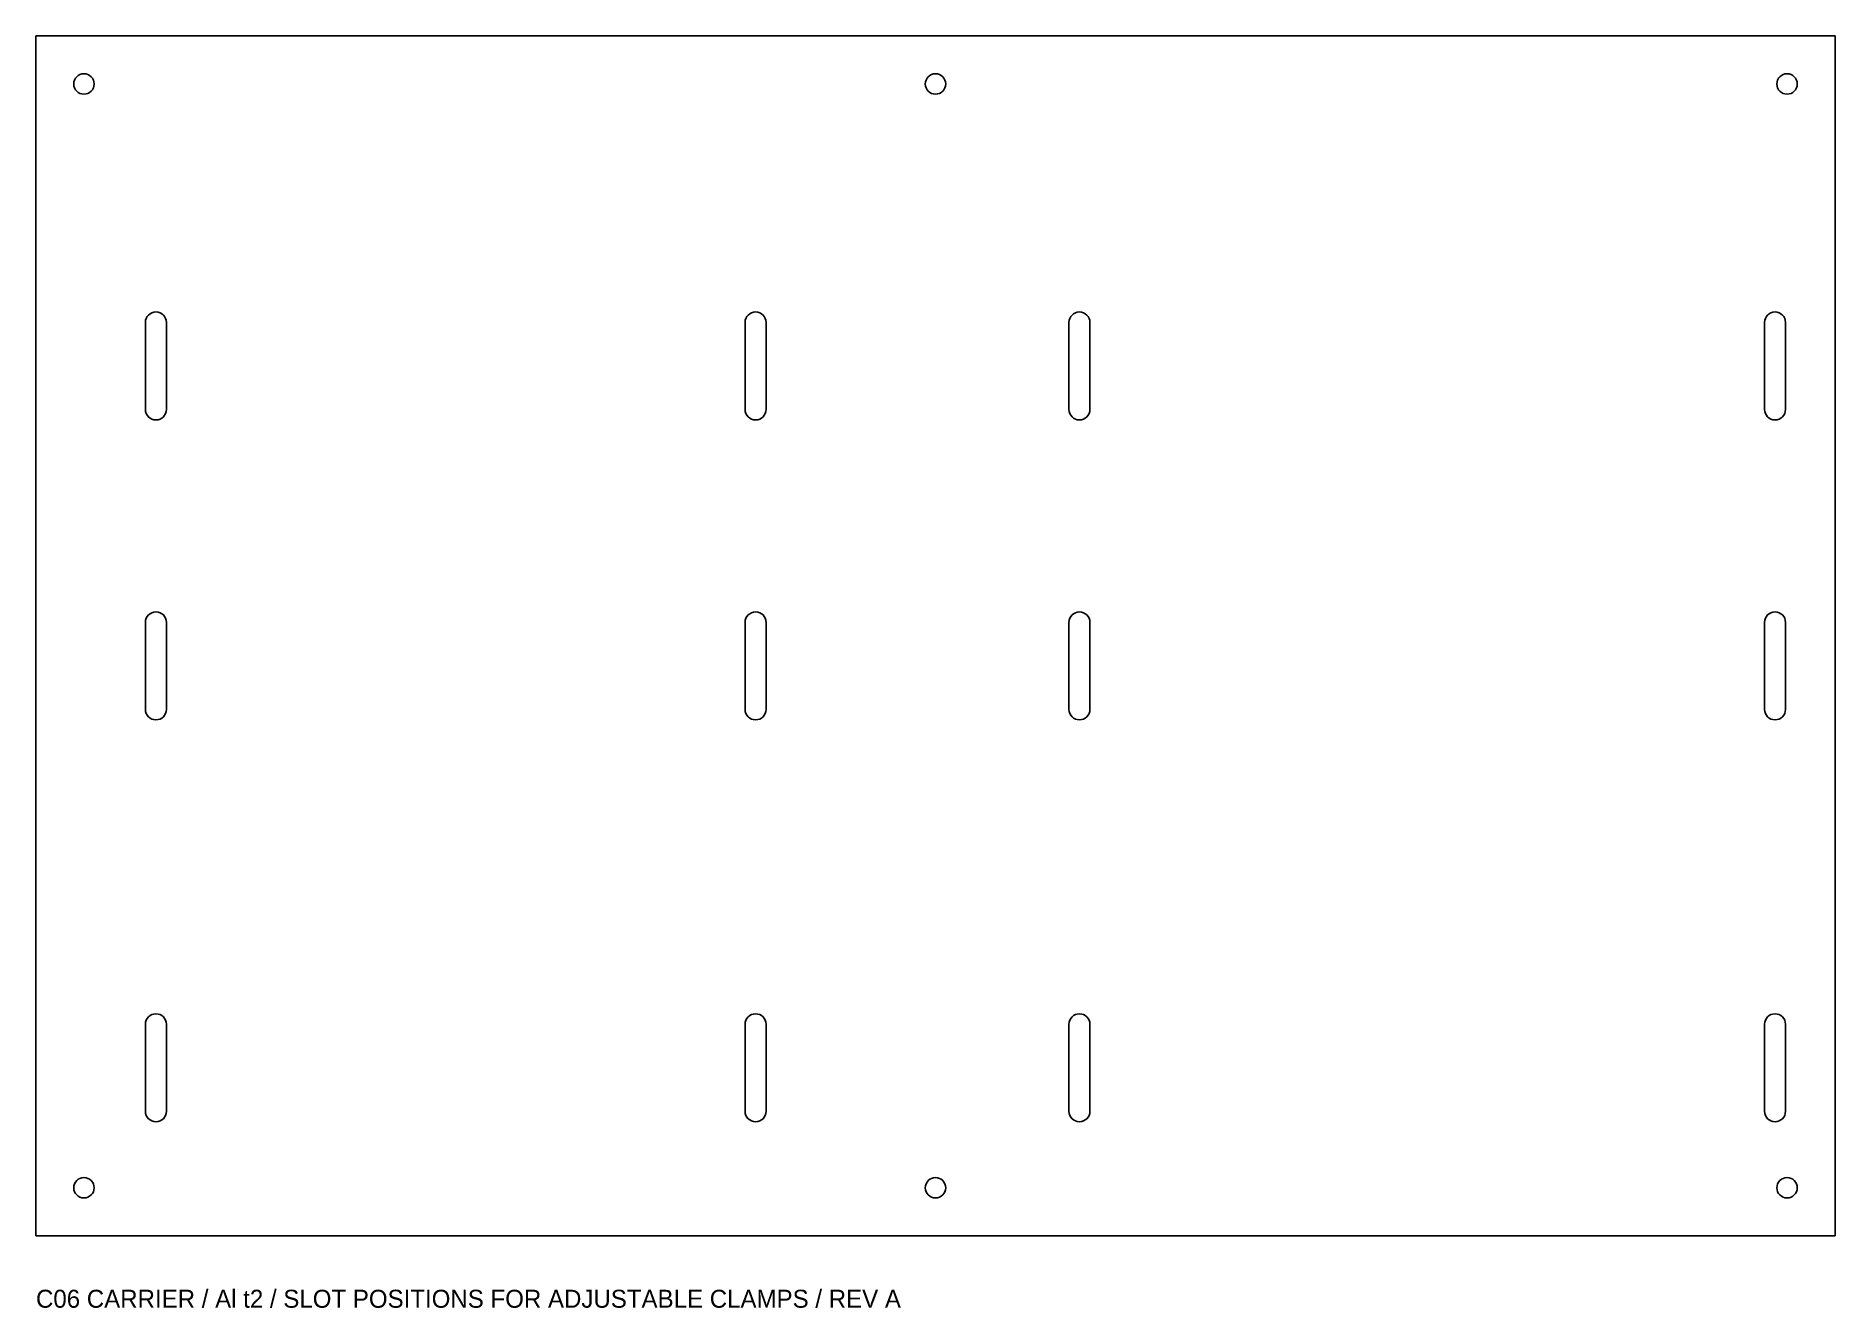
# Model space of a CAD drawing. Header units: millimetres. Extents: x 0 to 300, y -12 to 200.
import ezdxf

# ---------------------------------------------------------------- set-up
doc = ezdxf.new("R2010")
doc.units = ezdxf.units.MM
doc.layers.add('CUT', color=7, linetype='Continuous')
doc.layers.add('TEXT', color=3, linetype='Continuous')

msp = doc.modelspace()

# ---------------------------------------------------------------- linework, layer by layer
at = {"layer": 'CUT'}
for p, q in [((18.25, 137.75), (18.25, 152.25)), ((21.75, 137.75), (21.75, 152.25)), ((118.25, 137.75), (118.25, 152.25)), ((121.75, 137.75), (121.75, 152.25)), ((172.25, 137.75), (172.25, 152.25)), ((175.75, 137.75), (175.75, 152.25)), ((288.25, 137.75), (288.25, 152.25)), ((291.75, 137.75), (291.75, 152.25)), ((18.25, 87.75), (18.25, 102.25)), ((21.75, 87.75), (21.75, 102.25)), ((118.25, 87.75), (118.25, 102.25)), ((121.75, 87.75), (121.75, 102.25)), ((172.25, 87.75), (172.25, 102.25)), ((175.75, 87.75), (175.75, 102.25)), ((288.25, 87.75), (288.25, 102.25)), ((291.75, 87.75), (291.75, 102.25)), ((18.25, 20.75), (18.25, 35.25)), ((21.75, 20.75), (21.75, 35.25)), ((118.25, 20.75), (118.25, 35.25)), ((121.75, 20.75), (121.75, 35.25)), ((172.25, 20.75), (172.25, 35.25)), ((175.75, 20.75), (175.75, 35.25)), ((288.25, 20.75), (288.25, 35.25)), ((291.75, 20.75), (291.75, 35.25))]:
    msp.add_line(p, q, dxfattribs=at)
msp.add_lwpolyline([(0, 0), (300, 0), (300, 200), (0, 200)], close=True, dxfattribs=at)
for centre in [(8, 192), (150, 192), (292, 192), (8, 8), (150, 8), (292, 8)]:
    msp.add_circle(centre, 1.7, dxfattribs=at)
for centre, start, end in [((20, 152.25), 0, 180), ((120, 152.25), 0, 180), ((174, 152.25), 0, 180), ((290, 152.25), 0, 180), ((20, 137.75), 180, 360), ((120, 137.75), 180, 360), ((174, 137.75), 180, 360), ((290, 137.75), 180, 360), ((20, 102.25), 0, 180), ((120, 102.25), 0, 180), ((174, 102.25), 0, 180), ((290, 102.25), 0, 180), ((20, 87.75), 180, 360), ((120, 87.75), 180, 360), ((174, 87.75), 180, 360), ((290, 87.75), 180, 360), ((20, 35.25), 0, 180), ((120, 35.25), 0, 180), ((174, 35.25), 0, 180), ((290, 35.25), 0, 180), ((20, 20.75), 180, 360), ((120, 20.75), 180, 360), ((174, 20.75), 180, 360), ((290, 20.75), 180, 360)]:
    msp.add_arc(centre, 1.75, start, end, dxfattribs=at)

# ---------------------------------------------------------------- texts
at = {"layer": 'TEXT'}
msp.add_text('C06 CARRIER / Al t2 / SLOT POSITIONS FOR ADJUSTABLE CLAMPS / REV A', height=3, dxfattribs=at).set_placement((0, -12))

doc.saveas('drawing.dxf')
